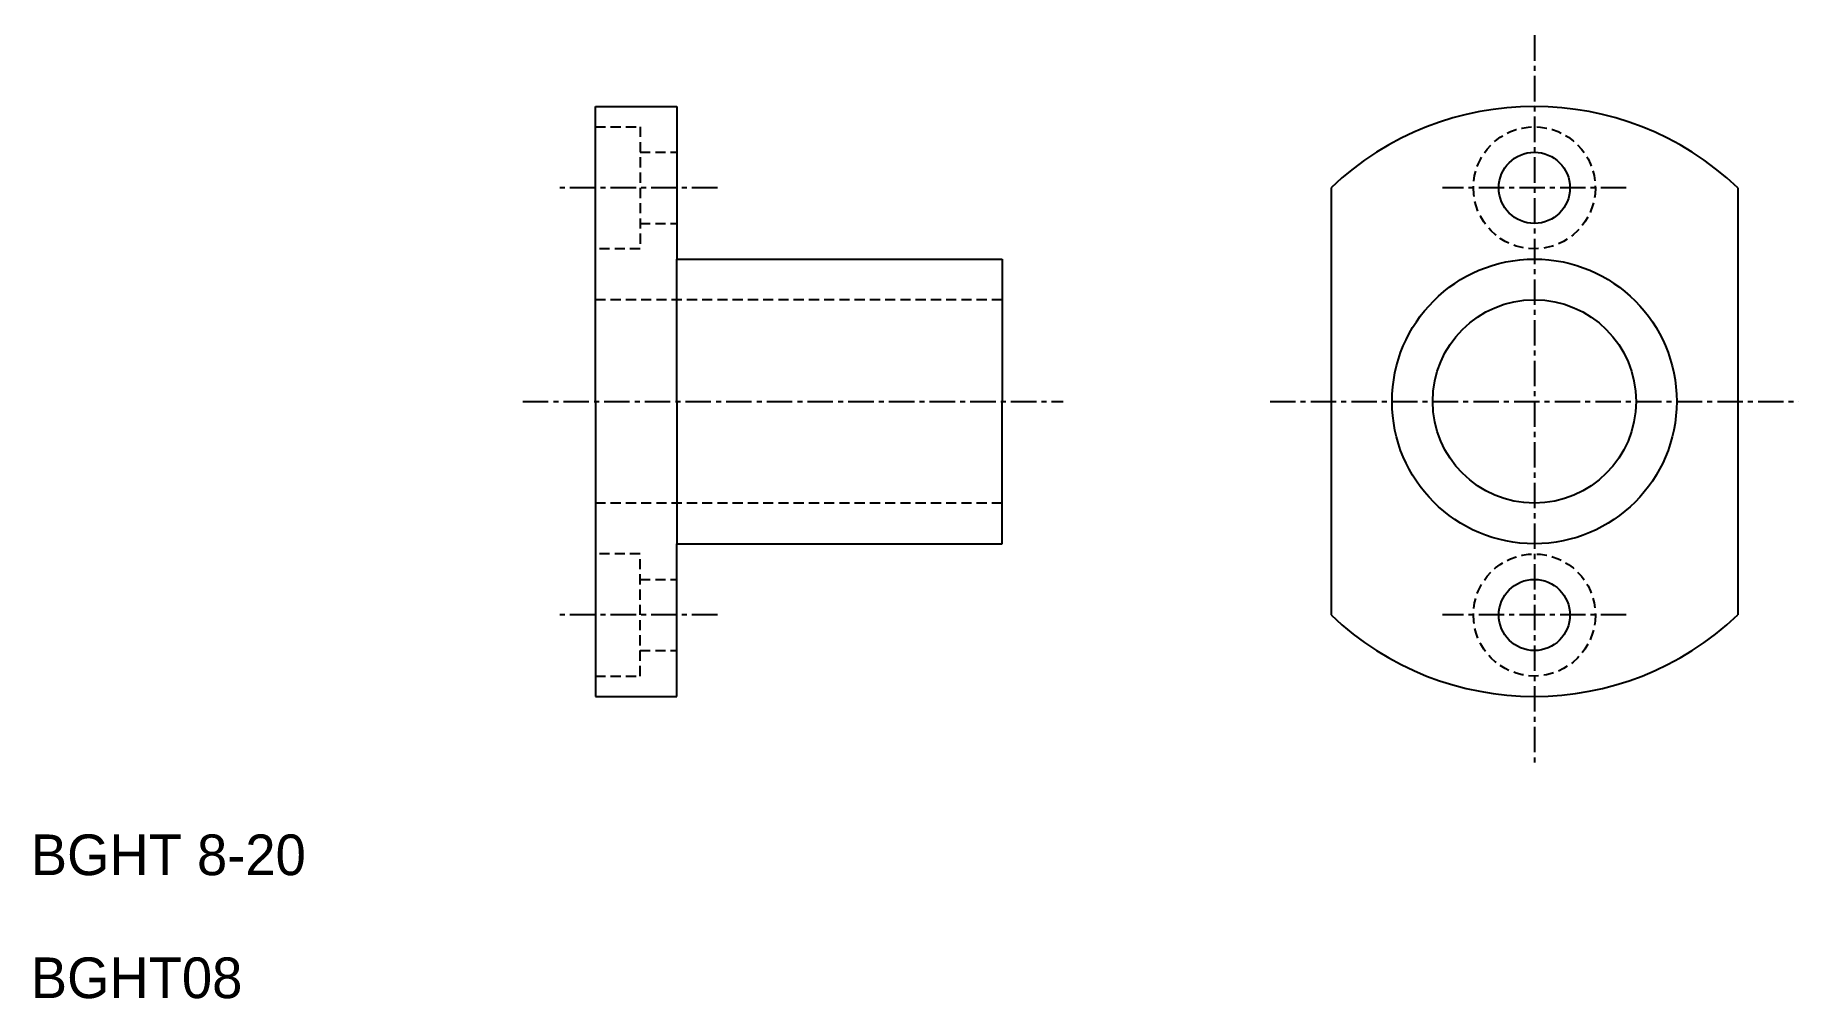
# Model space of a CAD drawing. Extents: x 43.1 to 129.8, y 72.5 to 119.9.
import ezdxf

# ---------------------------------------------------------------- set-up
doc = ezdxf.new("R2010")
doc.units = 0
doc.linetypes.add('CENTER', pattern=[2, 1.25, -0.25, 0.25, -0.25])
doc.linetypes.add('DASHED', pattern=[0.75, 0.5, -0.25])
doc.layers.get('0').update_dxf_attribs({"linetype": 'CONTINUOUS'})
doc.layers.add('CENTER', color=1, linetype='CENTER')

msp = doc.modelspace()

# ---------------------------------------------------------------- linework, layer by layer
at = {"color": 7, "linetype": 'CONTINUOUS'}
for p, q in [((70.648, 101.86), (70.648, 116.36)), ((70.648, 116.36), (74.648, 116.36)), ((74.648, 116.36), (74.648, 108.86)), ((106.824, 112.36), (106.824, 91.36)), ((126.824, 112.36), (126.824, 91.36)), ((74.648, 108.86), (90.648, 108.86)), ((74.648, 101.86), (74.648, 108.86)), ((90.648, 108.86), (90.648, 101.86)), ((70.648, 101.86), (70.648, 107.86)), ((70.648, 101.86), (70.648, 87.36)), ((70.648, 101.86), (70.648, 95.86)), ((74.648, 101.86), (74.648, 94.86)), ((90.648, 94.86), (90.648, 101.86)), ((74.648, 94.86), (90.648, 94.86)), ((74.648, 87.36), (74.648, 94.86)), ((70.648, 87.36), (74.648, 87.36))]:
    msp.add_line(p, q, dxfattribs=at)
at = {"color": 3, "linetype": 'DASHED'}
for p, q in [((70.648, 115.36), (72.848, 115.36)), ((72.848, 115.36), (72.848, 109.36)), ((72.848, 114.11), (74.648, 114.11)), ((72.848, 110.61), (74.648, 110.61)), ((72.848, 109.36), (70.648, 109.36)), ((90.648, 106.86), (70.648, 106.86)), ((90.648, 96.86), (70.648, 96.86)), ((72.848, 94.36), (70.648, 94.36)), ((72.848, 88.36), (72.848, 94.36)), ((72.848, 93.11), (74.648, 93.11)), ((72.848, 89.61), (74.648, 89.61)), ((70.648, 88.36), (72.848, 88.36))]:
    msp.add_line(p, q, dxfattribs=at)
for centre in [(116.824, 112.36), (116.824, 91.36)]:
    msp.add_circle(centre, 3, dxfattribs=at)
at = {"color": 7, "linetype": 'CONTINUOUS'}
for centre, radius in [((116.824, 112.36), 1.75), ((116.824, 101.86), 7), ((116.824, 101.86), 5), ((116.824, 91.36), 1.75)]:
    msp.add_circle(centre, radius, dxfattribs=at)
for start, end in [(46.39718, 133.60282), (226.39718, 313.60282)]:
    msp.add_arc((116.824, 101.86), 14.5, start, end, dxfattribs=at)
at = {"layer": 'CENTER', "color": 1, "linetype": 'CENTER'}
for p, q in [((116.824, 119.86), (116.824, 83.86)), ((76.648, 112.36), (68.648, 112.36)), ((121.335, 112.36), (112.313, 112.36)), ((67.083, 101.86), (93.648, 101.86)), ((103.824, 101.86), (129.824, 101.86)), ((76.648, 91.36), (68.648, 91.36)), ((121.335, 91.36), (112.313, 91.36))]:
    msp.add_line(p, q, dxfattribs=at)

# ---------------------------------------------------------------- texts
at = {"color": 7, "linetype": 'CONTINUOUS'}
for s, p in [('BGHT 8-20', (42.884, 78.569)), ('BGHT08', (42.884, 72.523))]:
    msp.add_text(s, height=2, dxfattribs=at).set_placement(p)

doc.saveas('drawing.dxf')
